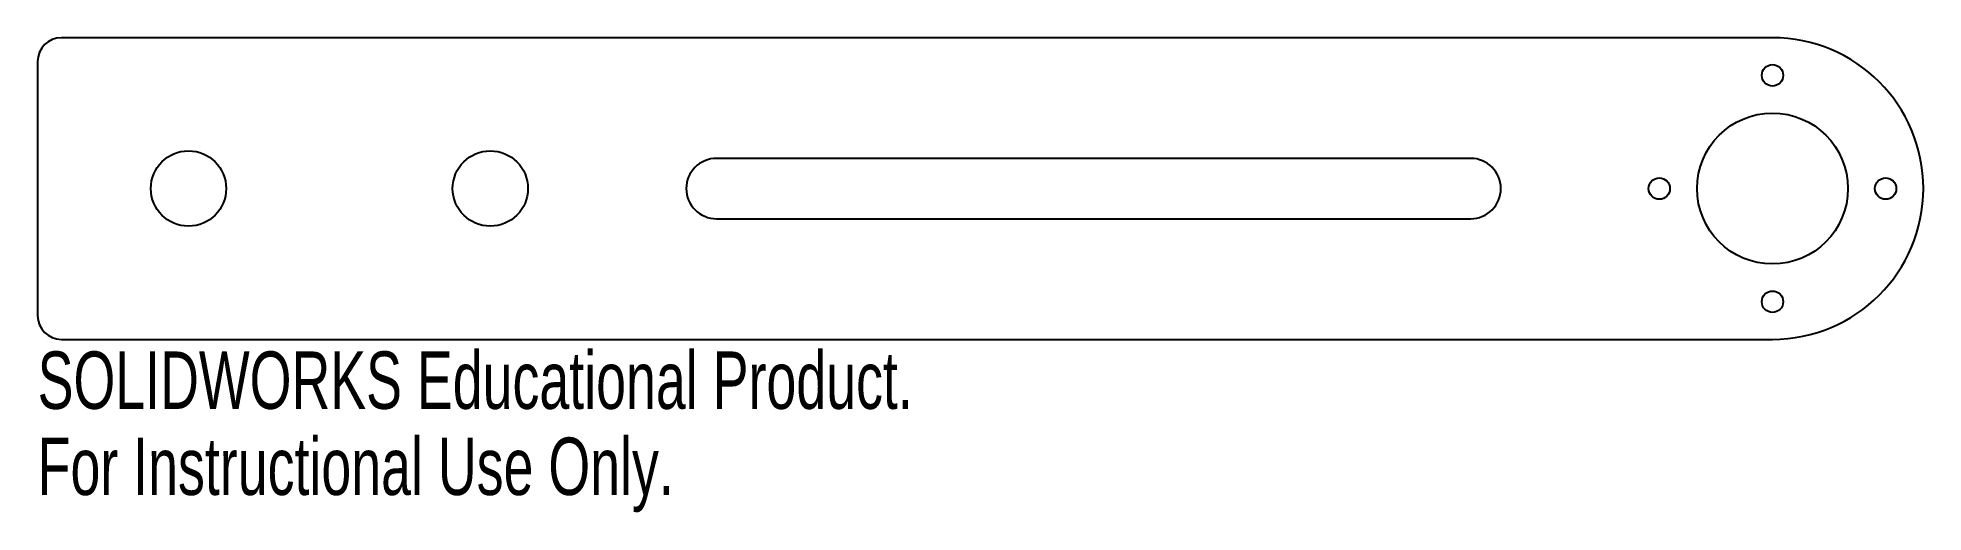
# Model space of a CAD drawing. Header units: millimetres. Extents: x -73 to 86, y -27 to 13.
import ezdxf

# ---------------------------------------------------------------- set-up
doc = ezdxf.new("R2010")
doc.units = ezdxf.units.MM
doc.styles.add('SLDTEXTSTYLE0', font='TXT', dxfattribs={"width": 0.7})

msp = doc.modelspace()

# ---------------------------------------------------------------- linework, layer by layer
at = {"color": 7, "linetype": 'Continuous', "lineweight": 25}
for p, q in [((73.03, 12.7), (-71.03, 12.7)), ((-73.03, 10.7), (-73.03, -10.7)), ((47.62, 2.54), (-15.88, 2.54)), ((-15.88, -2.54), (47.62, -2.54)), ((-71.03, -12.7), (73.03, -12.7))]:
    msp.add_line(p, q, dxfattribs=at)
for centre, radius in [((73.03, 9.53), 0.9), ((73.03, 0), 6.35), ((-60.33, 0), 3.17), ((-34.92, 0), 3.17), ((63.5, 0), 0.9), ((82.55, 0), 0.9), ((73.03, -9.53), 0.9)]:
    msp.add_circle(centre, radius, dxfattribs=at)
for centre, radius, start, end in [((-71.03, 10.7), 2, 90, 180), ((73.03, 0), 12.7, 270, 90), ((-15.88, 0), 2.54, 90, 270), ((47.62, 0), 2.54, 270, 90), ((-71.03, -10.7), 2, 180, 270)]:
    msp.add_arc(centre, radius, start, end, dxfattribs=at)

# ---------------------------------------------------------------- texts
at = {"color": 7, "linetype": 'Continuous', "char_height": 4.8336, "attachment_point": 1, "style": 'SLDTEXTSTYLE0'}
for s, insert in [('SOLIDWORKS Educational Product.', (-73.03, -13.72)), ('For Instructional Use Only.', (-73.03, -20.97))]:
    msp.add_mtext(s, dxfattribs=dict(at, insert=insert))

doc.saveas('drawing.dxf')
